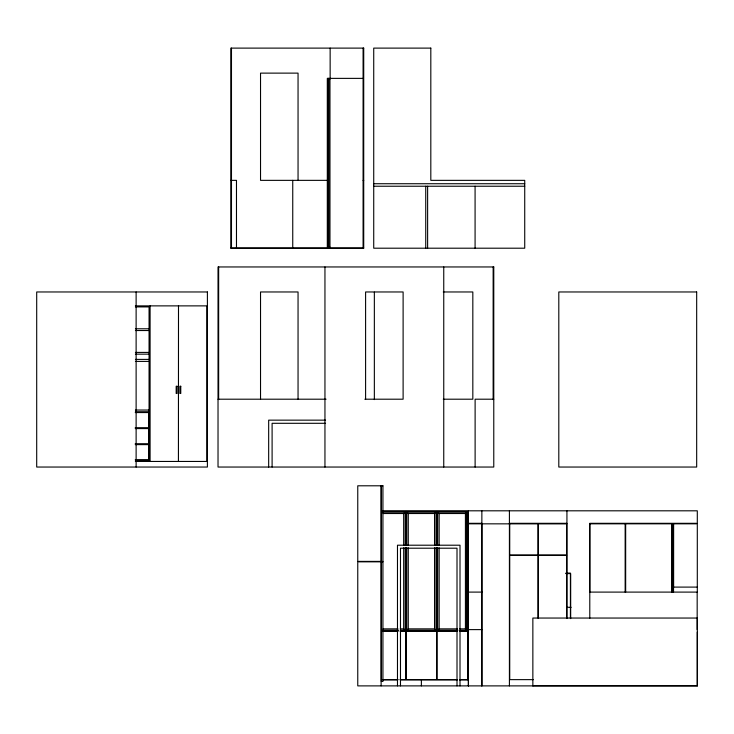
<?xml version="1.0" encoding="UTF-8"?>
<svg xmlns="http://www.w3.org/2000/svg" width="734" height="734" viewBox="0 0 734 734"><rect width="100%" height="100%" fill="white"/><g stroke="black" fill="none" stroke-linecap="round" stroke-linejoin="round"><path stroke-width="1.1" d="M481.862 523.819L481.862 685.886L481.862 510.809M570.676 618.606L570.676 573.593M625.157 592.099L625.157 523.819M625.662 592.099L625.662 523.819M671.83 592.099L671.83 523.819M672.289 592.099L672.289 523.819M673.537 592.099L673.537 523.819L673.537 587.549M697.3 632.112L697.3 685.886L357.761 685.886L357.761 561.831L381.12 561.831L381.12 685.886M383.111 513.516L403.672 513.516L405.975 511.488L408.269 513.516L434.546 513.516L436.849 511.488L439.152 513.516L465.429 513.516L467.723 511.488L467.723 630.891L465.429 628.864L459.713 628.864M400.241 628.864L403.672 628.864L405.975 630.891L408.269 628.864L434.546 628.864L436.849 630.891L439.152 628.864L457.429 628.864M363.091 78.373L327.355 78.373L327.355 247.064L329.97 247.064M230.843 180.353L236.476 180.353L236.476 248.202M328.236 180.353L260.533 180.353L260.533 73.125L298.05 73.125L298.05 180.353M363.091 180.353L363.715 180.353M373.725 183.729L524.727 183.729M373.725 186.234L524.727 186.234M230.843 248.074L363.715 248.074M443.272 291.967L472.824 291.967L472.824 399.204L443.272 399.204M135.359 305.876L206.832 305.876L206.832 461.447L135.359 461.447M135.414 306.904L149.066 306.904L149.066 460.42L135.414 460.42M135.414 328.786L149.066 328.786M135.414 330.529L149.066 330.529M135.414 352.412L149.066 352.412M135.414 354.155L149.066 354.155M135.414 359.403L149.066 359.403M135.414 361.403L149.066 361.403M218.026 399.204L326.052 399.204M364.844 399.204L403.113 399.204L403.113 291.967L365.596 291.967L365.596 399.204M493.771 399.204L475.118 399.204L475.118 467.044M135.414 410.04L149.066 410.04M135.414 411.737L149.066 411.737M135.239 412.554L148.754 412.554L148.754 427.693L135.239 427.693M325.557 420.151L268.672 420.151L268.672 467.044M325.557 423.298L272.103 423.298L272.103 467.044M135.239 428.583L148.754 428.583L148.754 443.721L135.239 443.721M135.239 444.62L148.754 444.62L148.754 459.75L135.239 459.75M382.276 510.809L697.3 510.809L697.3 523.314L589.787 523.314L589.787 618.34M383.102 511.488L467.723 511.488M382.634 512.158L466.962 512.158L466.962 630.212L460.19 630.212M468.402 523.314L482.128 523.314M509.414 523.314L566.932 523.314M468.402 523.819L537.921 523.874L537.921 555.078L509.726 555.078L509.726 523.874M565.877 573.089L570.419 573.089M565.841 573.593L570.419 573.593L570.419 618.276M673.537 587.099L697.3 587.099M468.402 592.099L482.128 592.099M566.62 607.302L571.162 607.302M383.111 628.864L397.956 628.864M482.137 629.616L468.402 629.616L468.402 685.886L468.402 510.809M382.634 630.212L398.434 630.212M400.691 630.212L405.205 630.212L405.205 547.692M457.933 630.212L437.62 630.212L437.62 547.692M383.102 630.891L397.966 630.891M400.25 630.891L457.438 630.891M459.723 630.891L468.402 630.891M382.497 631.268L397.984 631.268M400.195 631.268L405.719 631.268L405.719 679.666L400.195 679.666M457.521 631.268L437.097 631.268L437.097 679.666L457.521 679.666M459.787 631.268L467.723 631.268L467.723 679.666L459.787 679.666M382.497 679.666L397.984 679.666M533.407 679.638L509.726 679.638L509.726 555.335L537.921 555.335L537.921 618.056M383.304 679.812L397.865 679.812M400.103 679.812L457.209 679.812M459.447 679.812L468.402 679.812M532.856 685.767L697.3 685.767M697.3 685.886L697.3 618.046L532.856 618.046L532.856 685.886M697.172 592.099L697.172 629.616M566.932 510.809L566.932 618.377M566.685 618.056L566.685 555.335L538.426 555.335L538.426 618.056M509.414 510.809L509.414 685.886M493.147 266.956L493.147 399.59M475.081 186.234L475.081 248.202M466.916 512.158L466.916 630.891M465.429 513.516L465.429 628.864M460.007 685.886L460.007 545.206L397.479 545.206L397.479 685.886M457.007 685.886L457.007 548.206L400.48 548.206L400.48 685.886M443.749 266.956L443.749 467.044M439.152 513.516L439.152 545.49M439.152 547.775L439.152 628.864M437.62 512.158L437.62 545.399M436.849 511.488L436.849 545.601M436.849 547.876L436.849 630.891M436.079 512.158L436.079 545.399M436.079 547.692L436.079 630.212L406.737 630.212L406.737 547.692M434.546 513.516L434.546 545.49M434.546 547.775L434.546 628.864M427.619 186.234L427.619 248.202M425.738 186.234L425.738 248.202M421.38 679.812L421.38 685.886M408.269 513.516L408.269 545.49M408.269 547.775L408.269 628.864M406.737 512.158L406.737 545.399M405.975 511.488L405.975 545.601M405.975 547.876L405.975 630.891M405.205 512.158L405.205 545.399M403.672 513.516L403.672 545.49M403.672 547.775L403.672 628.864M374.349 292.114L374.349 399.59M363.091 48.114L363.091 248.202M330.144 48.114L330.144 78.978M329.97 78.373L329.97 248.202M328.704 78.373L328.704 247.064M328.557 78.373L328.557 247.064M327.502 78.373L327.502 247.064M324.951 266.956L324.951 467.044M298.05 399.204L298.05 291.967L260.533 291.967L260.533 399.204M292.747 180.353L292.747 248.202M231.476 48.114L231.476 248.202M218.649 266.956L218.649 399.59M178.5 305.876L178.426 461.447M150.094 305.876L150.094 461.447M136.12 291.967L136.12 467.044M589.787 523.819L589.787 592.099L697.3 592.099L697.3 523.819L589.787 523.819M363.715 48.114L230.843 48.114L230.843 248.202L363.715 248.202L363.715 48.114M430.812 48.114L373.725 48.114L373.725 248.202L524.727 248.202L524.727 180.353L430.812 180.353L430.812 48.114M493.771 266.956L218.026 266.956L218.026 467.044L493.771 467.044L493.771 266.956M207.401 291.967L36.7 291.967L36.7 467.044L207.401 467.044L207.401 291.967M696.676 291.967L558.803 291.967L558.803 467.044L696.676 467.044L696.676 291.967M177.059 386.267L176.188 386.267L176.188 393.461L177.059 393.461L177.059 386.267M180.757 386.267L179.876 386.267L179.876 393.461L180.757 393.461L180.757 386.267M381.12 485.798L357.761 485.798L357.761 561.391L381.12 561.391L381.12 485.798M382.937 485.798L381.285 485.798L381.285 561.391L382.937 561.391L382.937 485.798M566.685 523.874L538.426 523.874L538.426 555.078L566.685 555.078L566.685 523.874M382.937 561.831L381.285 561.831L381.285 681.446L382.937 681.446L382.937 561.831M436.602 631.268L406.223 631.268L406.223 679.666L436.602 679.666L436.602 631.268"/></g></svg>
